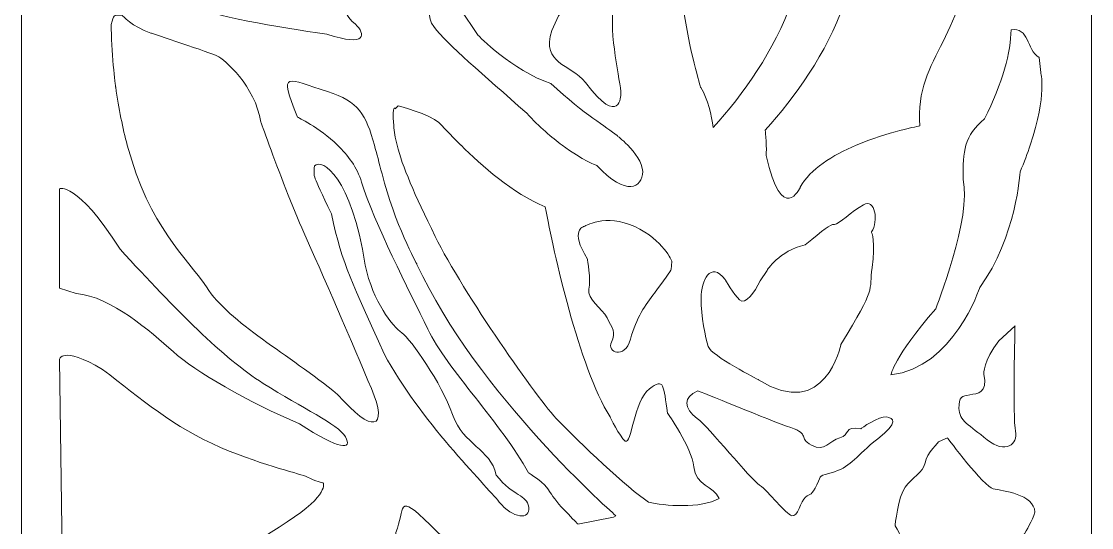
# Model space of a CAD drawing. Header units: centimetres. Extents: x -14.7 to -8.3, y -7.2 to 9.
# Drawn here: x -14.72 to -8.29, y -2.14 to 0.9 of the extents above; entities that cross this region are included whole.
import ezdxf

# ---------------------------------------------------------------- set-up
doc = ezdxf.new("R2010")
doc.units = ezdxf.units.CM
doc.header["$MEASUREMENT"] = 0
doc.layers.add('layer 1', color=7, linetype='Continuous')

msp = doc.modelspace()

# ---------------------------------------------------------------- linework, layer by layer
at = {"layer": 'layer 1', "lineweight": 9}
for points, knots in [([(-14.72097, 0.1571), (-14.72097, 0.1571), (-14.72097, 0.15772), (-14.72097, 0.15772), (-14.72097, 0.15772), (-14.72097, 0.15772), (-14.72097, 9.00077), (-14.72097, 9.00077), (-14.72097, 9.00077), (-14.72097, 9.00077), (-8.28958, 9.00077), (-8.28958, 9.00077), (-8.28958, 9.00077), (-8.28958, 9.00077), (-8.28958, 0.15729), (-8.28958, 0.15729), (-8.28958, 0.15729), (-8.28958, 0.15729), (-8.28958, 0.1571), (-8.28958, 0.1571), (-8.28958, 0.1571), (-8.28958, 0.1571), (-8.28958, -7.21906), (-8.28958, -7.21906), (-8.28958, -7.21906), (-8.28958, -7.21906), (-14.72097, -7.21906), (-14.72097, -7.21906), (-14.72097, -7.21906), (-14.72097, -7.21906), (-14.72097, 0.1571), (-14.72097, 0.1571)], [0, 0, 0, 0, 0.1111111, 0.1111111, 0.1111111, 0.1111111, 0.2222222, 0.2222222, 0.2222222, 0.2222222, 0.3333333, 0.3333333, 0.3333333, 0.3333333, 0.4444444, 0.4444444, 0.4444444, 0.4444444, 0.5555556, 0.5555556, 0.5555556, 0.5555556, 0.6666667, 0.6666667, 0.6666667, 0.6666667, 0.7777778, 0.7777778, 0.7777778, 0.7777778, 1, 1, 1, 1]), ([(-14.45721, 1.3464), (-14.45721, 1.3464), (-14.45987, 1.38393), (-14.45987, 1.38393), (-14.45987, 1.38393), (-14.45987, 1.38393), (-14.47532, 1.89258), (-14.45471, 2.05741), (-14.45471, 2.05741), (-14.44384, 2.18371), (-14.39117, 2.17205), (-14.16602, 2.17985), (-14.16602, 2.17985), (-14.16602, 2.17985), (-13.90873, 2.18241), (-13.68893, 2.45515), (-13.68893, 2.45515), (-13.6266, 2.52108), (-13.57082, 2.51209), (-13.52817, 2.28732), (-13.52817, 2.28732), (-13.52817, 2.28732), (-13.38576, 1.87843), (-13.0041, 1.45487), (-13.0041, 1.45487), (-12.78925, 1.15787), (-12.7836, 1.14237), (-12.7836, 1.14237), (-12.7836, 1.14237), (-12.7836, 1.14237), (-12.84297, 0.9874), (-12.71292, 0.8841), (-12.71292, 0.8841), (-12.65354, 0.82729), (-12.63941, 0.74466), (-12.88537, 0.82471), (-12.88537, 0.82471), (-13.17372, 0.86603), (-13.59214, 0.93318), (-13.70239, 1.00549), (-13.70239, 1.00549), (-13.69817, 1.01316), (-14.08092, 1.14302), (-14.22821, 1.17853), (-14.22821, 1.17853), (-14.39502, 1.16303), (-14.42045, 1.14755), (-14.45155, 1.21728), (-14.45155, 1.21728), (-14.48264, 1.287), (-14.45721, 1.3464), (-14.45721, 1.3464)], [0, 0, 0, 0, 0.0714286, 0.0714286, 0.0714286, 0.0714286, 0.1428571, 0.1428571, 0.1428571, 0.1428571, 0.2142857, 0.2142857, 0.2142857, 0.2142857, 0.2857143, 0.2857143, 0.2857143, 0.2857143, 0.3571429, 0.3571429, 0.3571429, 0.3571429, 0.4285714, 0.4285714, 0.4285714, 0.4285714, 0.5, 0.5, 0.5, 0.5, 0.5714286, 0.5714286, 0.5714286, 0.5714286, 0.6428571, 0.6428571, 0.6428571, 0.6428571, 0.7142857, 0.7142857, 0.7142857, 0.7142857, 0.7857143, 0.7857143, 0.7857143, 0.7857143, 0.8571429, 0.8571429, 0.8571429, 0.8571429, 1, 1, 1, 1]), ([(-9.71152, 2.01597), (-9.71152, 2.01597), (-9.66699, 2.03078), (-9.66699, 2.03078), (-9.66699, 2.03078), (-9.66699, 2.03078), (-9.09699, 2.12662), (-9.05094, 1.39939), (-9.05094, 1.39939), (-9.00232, 0.82444), (-9.36034, 0.69899), (-9.32105, 0.27367), (-9.32105, 0.27367), (-9.32105, 0.27367), (-9.51447, 0.2379), (-9.70463, 0.15739), (-9.70463, 0.15739), (-9.70486, 0.15729), (-9.70509, 0.1572), (-9.70532, 0.1571), (-9.70532, 0.1571), (-9.84449, 0.09809), (-9.98178, 0.01512), (-10.0401, -0.09534), (-10.0401, -0.09534), (-10.0401, -0.09534), (-10.14962, -0.33356), (-10.24486, 0.09617), (-10.24486, 0.09617), (-10.24486, 0.09617), (-10.24344, 0.11985), (-10.24448, 0.1571), (-10.24448, 0.1571), (-10.24449, 0.15721), (-10.24449, 0.15732), (-10.24449, 0.15742), (-10.24449, 0.15742), (-10.2452, 0.18245), (-10.24701, 0.21357), (-10.25111, 0.24773), (-10.25111, 0.24773), (-9.89012, 0.64919), (-9.49835, 1.29202), (-9.80818, 1.98717), (-9.80818, 1.98717), (-9.75492, 2.00958), (-9.72625, 2.01597), (-9.71152, 2.01597)], [0, 0, 0, 0, 0.0769231, 0.0769231, 0.0769231, 0.0769231, 0.1538462, 0.1538462, 0.1538462, 0.1538462, 0.2307692, 0.2307692, 0.2307692, 0.2307692, 0.3076923, 0.3076923, 0.3076923, 0.3076923, 0.3846154, 0.3846154, 0.3846154, 0.3846154, 0.4615385, 0.4615385, 0.4615385, 0.4615385, 0.5384615, 0.5384615, 0.5384615, 0.5384615, 0.6153846, 0.6153846, 0.6153846, 0.6153846, 0.6923077, 0.6923077, 0.6923077, 0.6923077, 0.7692308, 0.7692308, 0.7692308, 0.7692308, 0.8461538, 0.8461538, 0.8461538, 0.8461538, 1, 1, 1, 1]), ([(-10.56379, 0.26332), (-10.57295, 0.3397), (-10.59349, 0.43129), (-10.63849, 0.50413), (-10.63849, 0.50413), (-10.63849, 0.50413), (-10.71024, 0.73425), (-10.74239, 0.9822), (-10.74239, 0.9822), (-10.75247, 1.05994), (-10.75867, 1.13943), (-10.75753, 1.21413), (-10.75753, 1.21413), (-10.75328, 1.49422), (-10.76041, 1.61718), (-10.54691, 1.76716), (-10.54691, 1.76716), (-10.52186, 1.78475), (-10.49381, 1.80272), (-10.4623, 1.82136), (-10.4623, 1.82136), (-10.29481, 1.92046), (-10.18819, 1.97442), (-10.12086, 2.00275), (-10.12086, 2.00275), (-9.81103, 1.3076), (-10.2028, 0.66477), (-10.56379, 0.26332)], [0, 0, 0, 0, 0.125, 0.125, 0.125, 0.125, 0.25, 0.25, 0.25, 0.25, 0.375, 0.375, 0.375, 0.375, 0.5, 0.5, 0.5, 0.5, 0.625, 0.625, 0.625, 0.625, 0.75, 0.75, 0.75, 0.75, 1, 1, 1, 1]), ([(-11.53359, 0.84721), (-11.53359, 0.84721), (-11.4942, 0.93501), (-11.4942, 0.93501), (-11.4942, 0.93501), (-11.4942, 0.93501), (-11.38205, 1.04163), (-11.46086, 1.21723), (-11.46086, 1.21723), (-11.42753, 1.37089), (-11.39419, 1.49632), (-11.39419, 1.49632), (-11.39419, 1.49632), (-11.39419, 1.49632), (-11.30933, 1.59978), (-11.25782, 1.51512), (-11.25782, 1.51512), (-11.2063, 1.43047), (-11.09719, 1.38971), (-11.09719, 1.38971), (-11.09719, 1.38971), (-11.09719, 1.38971), (-11.15176, 1.16076), (-11.16084, 0.99458), (-11.16084, 0.99458), (-11.19417, 0.8284), (-11.11841, 0.5399), (-11.11841, 0.46465), (-11.11841, 0.46465), (-11.11841, 0.46465), (-11.12145, 0.25454), (-11.33055, 0.53363), (-11.33055, 0.53363), (-11.42256, 0.65036), (-11.59871, 0.64087), (-11.53359, 0.84721)], [0, 0, 0, 0, 0.1, 0.1, 0.1, 0.1, 0.2, 0.2, 0.2, 0.2, 0.3, 0.3, 0.3, 0.3, 0.4, 0.4, 0.4, 0.4, 0.5, 0.5, 0.5, 0.5, 0.6, 0.6, 0.6, 0.6, 0.7, 0.7, 0.7, 0.7, 0.8, 0.8, 0.8, 0.8, 1, 1, 1, 1]), ([(-12.0854, 0.98044), (-12.0854, 0.98044), (-11.97521, 0.81757), (-11.97521, 0.81757), (-11.97521, 0.81757), (-11.97521, 0.81757), (-11.77453, 0.60583), (-11.5384, 0.52846), (-11.5384, 0.52846), (-11.32982, 0.33301), (-11.20782, 0.27195), (-11.14093, 0.21493), (-11.14093, 0.21493), (-11.14093, 0.21493), (-11.11083, 0.19177), (-11.0773, 0.15748), (-11.0773, 0.15748), (-11.07717, 0.15735), (-11.07705, 0.15722), (-11.07692, 0.1571), (-11.07692, 0.1571), (-11.03482, 0.11397), (-10.98745, 0.0534), (-10.98745, -0.00089), (-10.98745, -0.00089), (-10.98745, -0.09861), (-11.08584, -0.15563), (-11.26293, 0.03576), (-11.26293, 0.03576), (-11.26293, 0.03576), (-11.34657, 0.06463), (-11.47092, 0.1571), (-11.47092, 0.1571), (-11.47111, 0.15724), (-11.47129, 0.15737), (-11.47147, 0.1575), (-11.47147, 0.1575), (-11.5339, 0.20397), (-11.60653, 0.26642), (-11.684, 0.3493), (-11.684, 0.3493), (-11.94767, 0.58548), (-12.16018, 0.76055), (-12.24282, 0.8705), (-12.24282, 0.8705), (-12.32546, 0.98044), (-12.19952, 1.17182), (-12.0854, 0.98044)], [0, 0, 0, 0, 0.0769231, 0.0769231, 0.0769231, 0.0769231, 0.1538462, 0.1538462, 0.1538462, 0.1538462, 0.2307692, 0.2307692, 0.2307692, 0.2307692, 0.3076923, 0.3076923, 0.3076923, 0.3076923, 0.3846154, 0.3846154, 0.3846154, 0.3846154, 0.4615385, 0.4615385, 0.4615385, 0.4615385, 0.5384615, 0.5384615, 0.5384615, 0.5384615, 0.6153846, 0.6153846, 0.6153846, 0.6153846, 0.6923077, 0.6923077, 0.6923077, 0.6923077, 0.7692308, 0.7692308, 0.7692308, 0.7692308, 0.8461538, 0.8461538, 0.8461538, 0.8461538, 1, 1, 1, 1]), ([(-14.18055, 0.88373), (-14.16075, 0.93886), (-14.17598, 0.94353), (-14.11559, 0.93834), (-14.11559, 0.93834), (-14.11559, 0.93834), (-14.05473, 0.86921), (-13.94261, 0.8316), (-13.94261, 0.8316), (-13.94261, 0.8316), (-13.58202, 0.71247), (-13.54263, 0.69365), (-13.54263, 0.69365), (-13.50323, 0.67483), (-13.31535, 0.51494), (-13.28202, 0.29545), (-13.28202, 0.29545), (-13.28202, 0.29545), (-13.26199, 0.23964), (-13.23162, 0.15762), (-13.23162, 0.15762), (-13.23156, 0.15744), (-13.23149, 0.15727), (-13.23143, 0.1571), (-13.23143, 0.1571), (-13.17669, 0.00929), (-13.08853, -0.22322), (-13.02337, -0.36805), (-13.02337, -0.36805), (-12.92193, -0.59353), (-12.7228, -1.05612), (-12.61761, -1.30493), (-12.61761, -1.30493), (-12.51242, -1.55374), (-12.61384, -1.58095), (-12.82049, -1.33993), (-12.82049, -1.33993), (-13.1173, -1.0989), (-13.4667, -0.9123), (-13.60947, -0.6946), (-13.60947, -0.6946), (-13.72799, -0.51387), (-13.95008, -0.34114), (-14.08443, 0.1571), (-14.08443, 0.1571), (-14.08448, 0.15729), (-14.08453, 0.15749), (-14.08458, 0.15768), (-14.08458, 0.15768), (-14.11201, 0.25948), (-14.13578, 0.37483), (-14.15425, 0.50664), (-14.15425, 0.50664), (-14.15425, 0.50664), (-14.18431, 0.73212), (-14.18055, 0.88373)], [0, 0, 0, 0, 0.0666667, 0.0666667, 0.0666667, 0.0666667, 0.1333333, 0.1333333, 0.1333333, 0.1333333, 0.2, 0.2, 0.2, 0.2, 0.2666667, 0.2666667, 0.2666667, 0.2666667, 0.3333333, 0.3333333, 0.3333333, 0.3333333, 0.4, 0.4, 0.4, 0.4, 0.4666667, 0.4666667, 0.4666667, 0.4666667, 0.5333333, 0.5333333, 0.5333333, 0.5333333, 0.6, 0.6, 0.6, 0.6, 0.6666667, 0.6666667, 0.6666667, 0.6666667, 0.7333333, 0.7333333, 0.7333333, 0.7333333, 0.8, 0.8, 0.8, 0.8, 0.8666667, 0.8666667, 0.8666667, 0.8666667, 1, 1, 1, 1]), ([(-8.60478, 0.68498), (-8.60478, 0.68498), (-8.59564, 0.59499), (-8.59564, 0.59499), (-8.59564, 0.59499), (-8.59564, 0.59499), (-8.5548, 0.46432), (-8.65832, 0.15732), (-8.65832, 0.15732), (-8.65835, 0.15725), (-8.65837, 0.15717), (-8.6584, 0.1571), (-8.6584, 0.1571), (-8.67476, 0.10859), (-8.6947, 0.05572), (-8.719, -0.00177), (-8.719, -0.00177), (-8.719, -0.00177), (-8.74185, -0.39487), (-8.96116, -0.69799), (-8.96116, -0.69799), (-8.96116, -0.69799), (-9.12107, -1.18108), (-9.49571, -1.2237), (-9.49571, -1.2237), (-9.49571, -1.2237), (-9.48201, -1.11951), (-9.22615, -0.82587), (-9.22615, -0.82587), (-9.22615, -0.82587), (-9.00684, -0.267), (-9.06167, -0.04913), (-9.06167, -0.04913), (-9.06377, 0.04023), (-9.06006, 0.1045), (-9.04476, 0.1571), (-9.04476, 0.1571), (-9.04474, 0.15718), (-9.04472, 0.15726), (-9.04469, 0.15735), (-9.04469, 0.15735), (-9.02673, 0.21892), (-8.99285, 0.26449), (-8.93374, 0.31556), (-8.93374, 0.31556), (-8.82408, 0.52868), (-8.77383, 0.72287), (-8.77383, 0.85074), (-8.77383, 0.85074), (-8.66417, 0.86969), (-8.68245, 0.73234), (-8.60478, 0.68498)], [0, 0, 0, 0, 0.0714286, 0.0714286, 0.0714286, 0.0714286, 0.1428571, 0.1428571, 0.1428571, 0.1428571, 0.2142857, 0.2142857, 0.2142857, 0.2142857, 0.2857143, 0.2857143, 0.2857143, 0.2857143, 0.3571429, 0.3571429, 0.3571429, 0.3571429, 0.4285714, 0.4285714, 0.4285714, 0.4285714, 0.5, 0.5, 0.5, 0.5, 0.5714286, 0.5714286, 0.5714286, 0.5714286, 0.6428571, 0.6428571, 0.6428571, 0.6428571, 0.7142857, 0.7142857, 0.7142857, 0.7142857, 0.7857143, 0.7857143, 0.7857143, 0.7857143, 0.8571429, 0.8571429, 0.8571429, 0.8571429, 1, 1, 1, 1]), ([(-11.14872, -2.06969), (-11.14872, -2.06969), (-11.16185, -2.07877), (-11.16185, -2.07877), (-11.16185, -2.07877), (-11.16185, -2.07877), (-11.37633, -2.1196), (-11.37633, -2.1196), (-11.37633, -2.1196), (-11.37633, -2.1196), (-11.51202, -1.98802), (-11.54266, -1.92904), (-11.54266, -1.92904), (-11.5733, -1.87005), (-11.67397, -1.81107), (-11.67397, -1.81107), (-11.67397, -1.81107), (-11.83593, -1.51614), (-12.16421, -1.18491), (-12.27801, -0.94897), (-12.27801, -0.94897), (-12.39181, -0.71303), (-12.60191, -0.30921), (-12.67633, -0.06419), (-12.67633, -0.06419), (-12.70276, 0.02285), (-12.75904, 0.09728), (-12.82061, 0.1571), (-12.82061, 0.1571), (-12.82077, 0.15726), (-12.82094, 0.15743), (-12.82111, 0.1576), (-12.82111, 0.1576), (-12.93272, 0.26583), (-13.06151, 0.32602), (-13.06151, 0.32602), (-13.06151, 0.32602), (-13.18339, 0.61753), (-13.1222, 0.55446), (-12.88205, 0.48029), (-12.88205, 0.48029), (-12.69304, 0.42191), (-12.64971, 0.34016), (-12.59929, 0.15758), (-12.59929, 0.15758), (-12.59924, 0.15742), (-12.5992, 0.15726), (-12.59915, 0.1571), (-12.59915, 0.1571), (-12.58555, 0.10781), (-12.57142, 0.05121), (-12.55377, -0.01428), (-12.55377, -0.01428), (-12.47936, -0.31375), (-12.34367, -0.55876), (-12.34367, -0.55876), (-12.34367, -0.55876), (-11.98475, -1.33919), (-11.14872, -2.06969), (-11.14872, -2.06969)], [0, 0, 0, 0, 0.0625, 0.0625, 0.0625, 0.0625, 0.125, 0.125, 0.125, 0.125, 0.1875, 0.1875, 0.1875, 0.1875, 0.25, 0.25, 0.25, 0.25, 0.3125, 0.3125, 0.3125, 0.3125, 0.375, 0.375, 0.375, 0.375, 0.4375, 0.4375, 0.4375, 0.4375, 0.5, 0.5, 0.5, 0.5, 0.5625, 0.5625, 0.5625, 0.5625, 0.625, 0.625, 0.625, 0.625, 0.6875, 0.6875, 0.6875, 0.6875, 0.75, 0.75, 0.75, 0.75, 0.8125, 0.8125, 0.8125, 0.8125, 0.875, 0.875, 0.875, 0.875, 1, 1, 1, 1]), ([(-12.47498, 0.37593), (-12.47498, 0.37593), (-12.45747, 0.39408), (-12.45747, 0.39408), (-12.45747, 0.39408), (-12.45747, 0.39408), (-12.26488, 0.34417), (-12.21235, 0.29426), (-12.21235, 0.29426), (-12.19381, 0.27663), (-12.14633, 0.22393), (-12.07939, 0.15754), (-12.07939, 0.15754), (-12.07924, 0.1574), (-12.07909, 0.15725), (-12.07894, 0.1571), (-12.07894, 0.1571), (-11.95627, 0.03549), (-11.76845, -0.13183), (-11.5733, -0.21393), (-11.5733, -0.21393), (-11.52078, -0.4907), (-11.37195, -1.1713), (-11.18374, -1.4753), (-11.18374, -1.4753), (-11.18374, -1.4753), (-11.12683, -1.59328), (-11.09182, -1.6205), (-11.09182, -1.6205), (-11.0568, -1.64772), (-11.0393, -1.38002), (-10.94737, -1.30742), (-10.94737, -1.30742), (-10.85546, -1.23482), (-10.86421, -1.28928), (-10.83795, -1.45262), (-10.83795, -1.45262), (-10.83795, -1.45262), (-10.6935, -1.6568), (-10.68038, -1.77477), (-10.68038, -1.77477), (-10.66724, -1.89274), (-10.56219, -1.8882), (-10.52717, -1.96534), (-10.52717, -1.96534), (-10.6366, -2.02886), (-10.85984, -2.01071), (-10.95175, -1.98802), (-10.95175, -1.98802), (-11.07869, -1.90635), (-11.37195, -1.62504), (-11.49451, -1.49799), (-11.49451, -1.49799), (-11.61707, -1.37095), (-12.06353, -0.73572), (-12.23424, -0.39088), (-12.23424, -0.39088), (-12.3603, -0.13624), (-12.43145, 0.0318), (-12.46358, 0.1571), (-12.46358, 0.1571), (-12.46362, 0.15726), (-12.46366, 0.15741), (-12.4637, 0.15757), (-12.4637, 0.15757), (-12.475, 0.20175), (-12.48145, 0.24063), (-12.48374, 0.27611), (-12.48374, 0.27611), (-12.49249, 0.41222), (-12.47498, 0.37593), (-12.47498, 0.37593)], [0, 0, 0, 0, 0.0526316, 0.0526316, 0.0526316, 0.0526316, 0.1052632, 0.1052632, 0.1052632, 0.1052632, 0.1578947, 0.1578947, 0.1578947, 0.1578947, 0.2105263, 0.2105263, 0.2105263, 0.2105263, 0.2631579, 0.2631579, 0.2631579, 0.2631579, 0.3157895, 0.3157895, 0.3157895, 0.3157895, 0.3684211, 0.3684211, 0.3684211, 0.3684211, 0.4210526, 0.4210526, 0.4210526, 0.4210526, 0.4736842, 0.4736842, 0.4736842, 0.4736842, 0.5263158, 0.5263158, 0.5263158, 0.5263158, 0.5789474, 0.5789474, 0.5789474, 0.5789474, 0.6315789, 0.6315789, 0.6315789, 0.6315789, 0.6842105, 0.6842105, 0.6842105, 0.6842105, 0.7368421, 0.7368421, 0.7368421, 0.7368421, 0.7894737, 0.7894737, 0.7894737, 0.7894737, 0.8421053, 0.8421053, 0.8421053, 0.8421053, 0.8947368, 0.8947368, 0.8947368, 0.8947368, 1, 1, 1, 1]), ([(-12.95974, 0.03322), (-12.91362, 0.081), (-12.73635, -0.03111), (-12.65481, -0.56278), (-12.65481, -0.56278), (-12.60821, -0.78628), (-12.48965, -0.9309), (-12.43457, -0.97034), (-12.43457, -0.97034), (-12.3795, -1.00979), (-12.19739, -1.27271), (-12.12963, -1.46117), (-12.12963, -1.46117), (-12.06186, -1.64962), (-11.90516, -1.66277), (-11.86704, -1.82492), (-11.86704, -1.82492), (-11.76117, -1.96076), (-11.68491, -1.93885), (-11.67221, -2.01774), (-11.67221, -2.01774), (-11.65952, -2.09663), (-11.76964, -2.08786), (-11.8501, -1.98707), (-11.8501, -1.98707), (-11.93056, -1.88627), (-12.33291, -1.48745), (-12.54045, -1.09742), (-12.54045, -1.09742), (-12.73105, -0.66795), (-12.79034, -0.57154), (-12.85811, -0.25601), (-12.85811, -0.25601), (-12.97669, 0.00255), (-12.96396, -0.04567), (-12.95974, 0.03322)], [0, 0, 0, 0, 0.1, 0.1, 0.1, 0.1, 0.2, 0.2, 0.2, 0.2, 0.3, 0.3, 0.3, 0.3, 0.4, 0.4, 0.4, 0.4, 0.5, 0.5, 0.5, 0.5, 0.6, 0.6, 0.6, 0.6, 0.7, 0.7, 0.7, 0.7, 0.8, 0.8, 0.8, 0.8, 1, 1, 1, 1]), ([(-14.39262, -0.7333), (-14.39262, -0.7333), (-14.49237, -0.70148), (-14.49237, -0.70148), (-14.49237, -0.70148), (-14.49237, -0.70148), (-14.49237, -0.10494), (-14.49237, -0.10494), (-14.49237, -0.10494), (-14.49237, -0.10494), (-14.39262, -0.05324), (-14.1279, -0.46684), (-14.1279, -0.46684), (-13.79029, -0.8367), (-13.50639, -1.12304), (-13.26852, -1.27416), (-13.26852, -1.27416), (-13.03066, -1.42528), (-12.81966, -1.51676), (-12.77362, -1.59629), (-12.77362, -1.59629), (-12.72758, -1.67583), (-12.80814, -1.67583), (-13.04984, -1.51676), (-13.04984, -1.51676), (-13.3606, -1.38551), (-13.67519, -1.20258), (-13.80947, -1.08327), (-13.80947, -1.08327), (-13.94375, -0.96396), (-14.17777, -0.75318), (-14.39262, -0.7333)], [0, 0, 0, 0, 0.1111111, 0.1111111, 0.1111111, 0.1111111, 0.2222222, 0.2222222, 0.2222222, 0.2222222, 0.3333333, 0.3333333, 0.3333333, 0.3333333, 0.4444444, 0.4444444, 0.4444444, 0.4444444, 0.5555556, 0.5555556, 0.5555556, 0.5555556, 0.6666667, 0.6666667, 0.6666667, 0.6666667, 0.7777778, 0.7777778, 0.7777778, 0.7777778, 1, 1, 1, 1]), ([(-10.28206, -0.65858), (-10.28206, -0.65858), (-10.24005, -0.59573), (-10.24005, -0.59573), (-10.24005, -0.59573), (-10.24005, -0.59573), (-10.16825, -0.47709), (-10.01068, -0.44079), (-10.01068, -0.44079), (-9.89687, -0.35004), (-9.86186, -0.31828), (-9.8356, -0.31828), (-9.8356, -0.31828), (-9.80933, -0.31828), (-9.73055, -0.24115), (-9.66051, -0.20031), (-9.66051, -0.20031), (-9.59048, -0.15948), (-9.56859, -0.30013), (-9.61236, -0.36366), (-9.61236, -0.36366), (-9.61236, -0.36366), (-9.5861, -0.42718), (-9.60799, -0.57691), (-9.60799, -0.57691), (-9.62987, -0.72665), (-9.57735, -0.68581), (-9.7962, -1.03972), (-9.7962, -1.03972), (-9.7962, -1.03972), (-9.88812, -1.50706), (-10.29081, -1.25297), (-10.29081, -1.25297), (-10.29081, -1.25297), (-10.57533, -1.10778), (-10.59283, -1.05333), (-10.59283, -1.05333), (-10.61034, -0.99889), (-10.6366, -0.87184), (-10.6366, -0.76294), (-10.6366, -0.76294), (-10.6366, -0.65405), (-10.5797, -0.53608), (-10.49216, -0.64951), (-10.49216, -0.64951), (-10.49216, -0.64951), (-10.43963, -0.74026), (-10.40462, -0.77202), (-10.40462, -0.77202), (-10.3696, -0.80378), (-10.3127, -0.72665), (-10.28206, -0.65858)], [0, 0, 0, 0, 0.0714286, 0.0714286, 0.0714286, 0.0714286, 0.1428571, 0.1428571, 0.1428571, 0.1428571, 0.2142857, 0.2142857, 0.2142857, 0.2142857, 0.2857143, 0.2857143, 0.2857143, 0.2857143, 0.3571429, 0.3571429, 0.3571429, 0.3571429, 0.4285714, 0.4285714, 0.4285714, 0.4285714, 0.5, 0.5, 0.5, 0.5, 0.5714286, 0.5714286, 0.5714286, 0.5714286, 0.6428571, 0.6428571, 0.6428571, 0.6428571, 0.7142857, 0.7142857, 0.7142857, 0.7142857, 0.7857143, 0.7857143, 0.7857143, 0.7857143, 0.8571429, 0.8571429, 0.8571429, 0.8571429, 1, 1, 1, 1]), ([(-10.81606, -0.59052), (-10.81606, -0.59052), (-10.81168, -0.54061), (-10.81168, -0.54061), (-10.81168, -0.54061), (-10.81168, -0.54061), (-10.85984, -0.41357), (-11.03492, -0.3319), (-11.03492, -0.3319), (-11.21, -0.25022), (-11.34131, -0.3319), (-11.34131, -0.3319), (-11.34131, -0.3319), (-11.34131, -0.3319), (-11.42886, -0.35004), (-11.31943, -0.527), (-11.31943, -0.527), (-11.31943, -0.527), (-11.29754, -0.64951), (-11.31068, -0.7085), (-11.31068, -0.7085), (-11.32381, -0.76748), (-11.23189, -0.82193), (-11.20125, -0.88091), (-11.20125, -0.88091), (-11.17061, -0.9399), (-11.14435, -0.96712), (-11.17499, -1.02611), (-11.17499, -1.02611), (-11.20563, -1.08509), (-11.0962, -1.135), (-11.06118, -1.00796), (-11.06118, -1.00796), (-11.02616, -0.88091), (-10.96926, -0.79924), (-10.91673, -0.73118), (-10.91673, -0.73118), (-10.86421, -0.66312), (-10.81606, -0.59052), (-10.81606, -0.59052)], [0, 0, 0, 0, 0.0909091, 0.0909091, 0.0909091, 0.0909091, 0.1818182, 0.1818182, 0.1818182, 0.1818182, 0.2727273, 0.2727273, 0.2727273, 0.2727273, 0.3636364, 0.3636364, 0.3636364, 0.3636364, 0.4545455, 0.4545455, 0.4545455, 0.4545455, 0.5454545, 0.5454545, 0.5454545, 0.5454545, 0.6363636, 0.6363636, 0.6363636, 0.6363636, 0.7272727, 0.7272727, 0.7272727, 0.7272727, 0.8181818, 0.8181818, 0.8181818, 0.8181818, 1, 1, 1, 1]), ([(-8.8465, -1.01857), (-8.8465, -1.01857), (-8.74985, -0.92766), (-8.74985, -0.92766), (-8.74985, -0.92766), (-8.74985, -0.92766), (-8.76452, -1.48225), (-8.74694, -1.56102), (-8.74694, -1.56102), (-8.72936, -1.6398), (-8.80843, -1.7004), (-8.91679, -1.61253), (-8.91679, -1.61253), (-9.02515, -1.52465), (-9.08666, -1.4974), (-9.08666, -1.42465), (-9.08666, -1.42465), (-9.08666, -1.35191), (-9.06908, -1.35191), (-9.02223, -1.34282), (-9.02223, -1.34282), (-8.97536, -1.33372), (-8.91095, -1.33673), (-8.9373, -1.21856), (-8.9373, -1.21856), (-8.9373, -1.21856), (-8.94021, -1.13676), (-8.8465, -1.01857)], [0, 0, 0, 0, 0.125, 0.125, 0.125, 0.125, 0.25, 0.25, 0.25, 0.25, 0.375, 0.375, 0.375, 0.375, 0.5, 0.5, 0.5, 0.5, 0.625, 0.625, 0.625, 0.625, 0.75, 0.75, 0.75, 0.75, 1, 1, 1, 1]), ([(-14.43911, -2.62377), (-14.47171, -2.61295), (-14.47016, -2.59361), (-14.47241, -2.5721), (-14.47241, -2.5721), (-14.47241, -2.5721), (-14.49238, -1.13204), (-14.49238, -1.13204), (-14.49238, -1.13204), (-14.49238, -1.13204), (-14.48572, -1.04247), (-14.23268, -1.19061), (-14.23268, -1.19061), (-14.00295, -1.3663), (-13.8065, -1.53857), (-13.52349, -1.65914), (-13.52349, -1.65914), (-13.24049, -1.77972), (-13.04404, -1.81418), (-13.00076, -1.83829), (-13.00076, -1.83829), (-12.95747, -1.8624), (-12.90753, -1.87273), (-12.90753, -1.87273), (-12.90753, -1.87273), (-12.90753, -1.87273), (-12.86758, -1.94164), (-13.12395, -2.10701), (-13.12395, -2.10701), (-13.38032, -2.27238), (-13.6267, -2.4274), (-13.69663, -2.48597), (-13.69663, -2.48597), (-13.76655, -2.54454), (-13.8964, -2.57556), (-13.97631, -2.56177), (-13.97631, -2.56177), (-14.05622, -2.54798), (-14.39916, -2.64444), (-14.43911, -2.62377)], [0, 0, 0, 0, 0.0909091, 0.0909091, 0.0909091, 0.0909091, 0.1818182, 0.1818182, 0.1818182, 0.1818182, 0.2727273, 0.2727273, 0.2727273, 0.2727273, 0.3636364, 0.3636364, 0.3636364, 0.3636364, 0.4545455, 0.4545455, 0.4545455, 0.4545455, 0.5454545, 0.5454545, 0.5454545, 0.5454545, 0.6363636, 0.6363636, 0.6363636, 0.6363636, 0.7272727, 0.7272727, 0.7272727, 0.7272727, 0.8181818, 0.8181818, 0.8181818, 0.8181818, 1, 1, 1, 1]), ([(-10.65593, -1.31883), (-10.65593, -1.31883), (-10.21574, -1.49899), (-10.09749, -1.53977), (-10.09749, -1.53977), (-9.97924, -1.58055), (-10.05482, -1.60096), (-9.97268, -1.64514), (-9.97268, -1.64514), (-9.89055, -1.68932), (-9.86754, -1.61797), (-9.80185, -1.60096), (-9.80185, -1.60096), (-9.73616, -1.58395), (-9.78543, -1.52957), (-9.67703, -1.54657), (-9.67703, -1.54657), (-9.67703, -1.54657), (-9.56532, -1.4684), (-9.52262, -1.4752), (-9.52262, -1.4752), (-9.47994, -1.48199), (-9.44378, -1.5058), (-9.57519, -1.60775), (-9.57519, -1.60775), (-9.70658, -1.70971), (-9.72959, -1.77088), (-9.83471, -1.80488), (-9.83471, -1.80488), (-9.93982, -1.83889), (-9.90699, -1.8151), (-9.93982, -1.88307), (-9.93982, -1.88307), (-9.97266, -1.95104), (-9.97922, -1.93403), (-10.0088, -1.95783), (-10.0088, -1.95783), (-10.03837, -1.98164), (-10.0548, -2.0802), (-10.09093, -2.07), (-10.09093, -2.07), (-10.12706, -2.05981), (-10.22891, -1.92385), (-10.28475, -1.88647), (-10.28475, -1.88647), (-10.34058, -1.84908), (-10.59023, -1.53639), (-10.65922, -1.48539), (-10.65922, -1.48539), (-10.74221, -1.42404), (-10.74659, -1.35634), (-10.65593, -1.31883)], [0, 0, 0, 0, 0.0714286, 0.0714286, 0.0714286, 0.0714286, 0.1428571, 0.1428571, 0.1428571, 0.1428571, 0.2142857, 0.2142857, 0.2142857, 0.2142857, 0.2857143, 0.2857143, 0.2857143, 0.2857143, 0.3571429, 0.3571429, 0.3571429, 0.3571429, 0.4285714, 0.4285714, 0.4285714, 0.4285714, 0.5, 0.5, 0.5, 0.5, 0.5714286, 0.5714286, 0.5714286, 0.5714286, 0.6428571, 0.6428571, 0.6428571, 0.6428571, 0.7142857, 0.7142857, 0.7142857, 0.7142857, 0.7857143, 0.7857143, 0.7857143, 0.7857143, 0.8571429, 0.8571429, 0.8571429, 0.8571429, 1, 1, 1, 1]), ([(-9.20554, -1.6227), (-9.20554, -1.6227), (-9.15549, -1.60195), (-9.15549, -1.60195), (-9.15549, -1.60195), (-9.15549, -1.60195), (-8.93528, -1.89767), (-8.88022, -1.90805), (-8.88022, -1.90805), (-8.82517, -1.91843), (-8.63498, -1.93918), (-8.62998, -2.04813), (-8.62998, -2.04813), (-8.66501, -2.16227), (-8.7551, -2.22971), (-8.72507, -2.32829), (-8.72507, -2.32829), (-8.69504, -2.42686), (-8.56992, -2.4995), (-8.63498, -2.63439), (-8.63498, -2.63439), (-8.73508, -2.69664), (-8.90525, -2.73296), (-9.0604, -2.59288), (-9.0604, -2.59288), (-9.1655, -2.57213), (-9.23056, -2.53581), (-9.23557, -2.48393), (-9.23557, -2.48393), (-9.24057, -2.43205), (-9.30564, -2.37498), (-9.40573, -2.3231), (-9.40573, -2.3231), (-9.50583, -2.27122), (-9.38571, -2.24009), (-9.4708, -2.13114), (-9.4708, -2.13114), (-9.4708, -2.13114), (-9.45078, -1.95475), (-9.41074, -1.89767), (-9.41074, -1.89767), (-9.3707, -1.84061), (-9.30063, -1.80948), (-9.29062, -1.75241), (-9.29062, -1.75241), (-9.28061, -1.69534), (-9.20554, -1.6227), (-9.20554, -1.6227)], [0, 0, 0, 0, 0.0769231, 0.0769231, 0.0769231, 0.0769231, 0.1538462, 0.1538462, 0.1538462, 0.1538462, 0.2307692, 0.2307692, 0.2307692, 0.2307692, 0.3076923, 0.3076923, 0.3076923, 0.3076923, 0.3846154, 0.3846154, 0.3846154, 0.3846154, 0.4615385, 0.4615385, 0.4615385, 0.4615385, 0.5384615, 0.5384615, 0.5384615, 0.5384615, 0.6153846, 0.6153846, 0.6153846, 0.6153846, 0.6923077, 0.6923077, 0.6923077, 0.6923077, 0.7692308, 0.7692308, 0.7692308, 0.7692308, 0.8461538, 0.8461538, 0.8461538, 0.8461538, 1, 1, 1, 1]), ([(-14.16125, -3.85629), (-14.16125, -3.85629), (-14.07688, -3.80977), (-14.07688, -3.80977), (-14.07688, -3.80977), (-14.07688, -3.80977), (-13.21264, -3.2308), (-13.06305, -3.0015), (-13.06305, -3.0015), (-12.8636, -2.77793), (-12.47578, -2.38812), (-12.47025, -2.17028), (-12.47025, -2.17028), (-12.41485, -2.03269), (-12.47028, -1.91804), (-12.26528, -2.12442), (-12.26528, -2.12442), (-12.06028, -2.33079), (-11.94394, -2.38237), (-11.86084, -2.43397), (-11.86084, -2.43397), (-11.86084, -2.43397), (-11.74048, -2.43049), (-11.73194, -2.46584), (-11.73194, -2.46584), (-11.7234, -2.50119), (-11.86007, -2.49677), (-11.88997, -2.49677), (-11.88997, -2.49677), (-11.91988, -2.49677), (-11.85153, -2.62052), (-11.93268, -2.62936), (-11.93268, -2.62936), (-12.01382, -2.6382), (-12.048, -2.58517), (-12.07363, -2.52772), (-12.07363, -2.52772), (-12.09925, -2.47026), (-12.20174, -2.54097), (-12.30425, -2.66471), (-12.30425, -2.66471), (-12.40676, -2.78845), (-13.12871, -3.85629), (-13.81897, -4.2584), (-13.81897, -4.2584), (-14.06998, -4.35302), (-14.12702, -4.28797), (-14.16696, -4.27023), (-14.16696, -4.27023), (-14.20689, -4.25249), (-14.39515, -4.31754), (-14.40085, -4.27614), (-14.40085, -4.27614), (-14.40655, -4.23475), (-14.41226, -4.09874), (-14.38374, -4.02186), (-14.38374, -4.02186), (-14.38374, -4.02186), (-14.24112, -3.89768), (-14.16125, -3.85629)], [0, 0, 0, 0, 0.0625, 0.0625, 0.0625, 0.0625, 0.125, 0.125, 0.125, 0.125, 0.1875, 0.1875, 0.1875, 0.1875, 0.25, 0.25, 0.25, 0.25, 0.3125, 0.3125, 0.3125, 0.3125, 0.375, 0.375, 0.375, 0.375, 0.4375, 0.4375, 0.4375, 0.4375, 0.5, 0.5, 0.5, 0.5, 0.5625, 0.5625, 0.5625, 0.5625, 0.625, 0.625, 0.625, 0.625, 0.6875, 0.6875, 0.6875, 0.6875, 0.75, 0.75, 0.75, 0.75, 0.8125, 0.8125, 0.8125, 0.8125, 0.875, 0.875, 0.875, 0.875, 1, 1, 1, 1])]:
    msp.add_open_spline(points, degree=3, knots=knots, dxfattribs=at)

doc.saveas('drawing.dxf')
